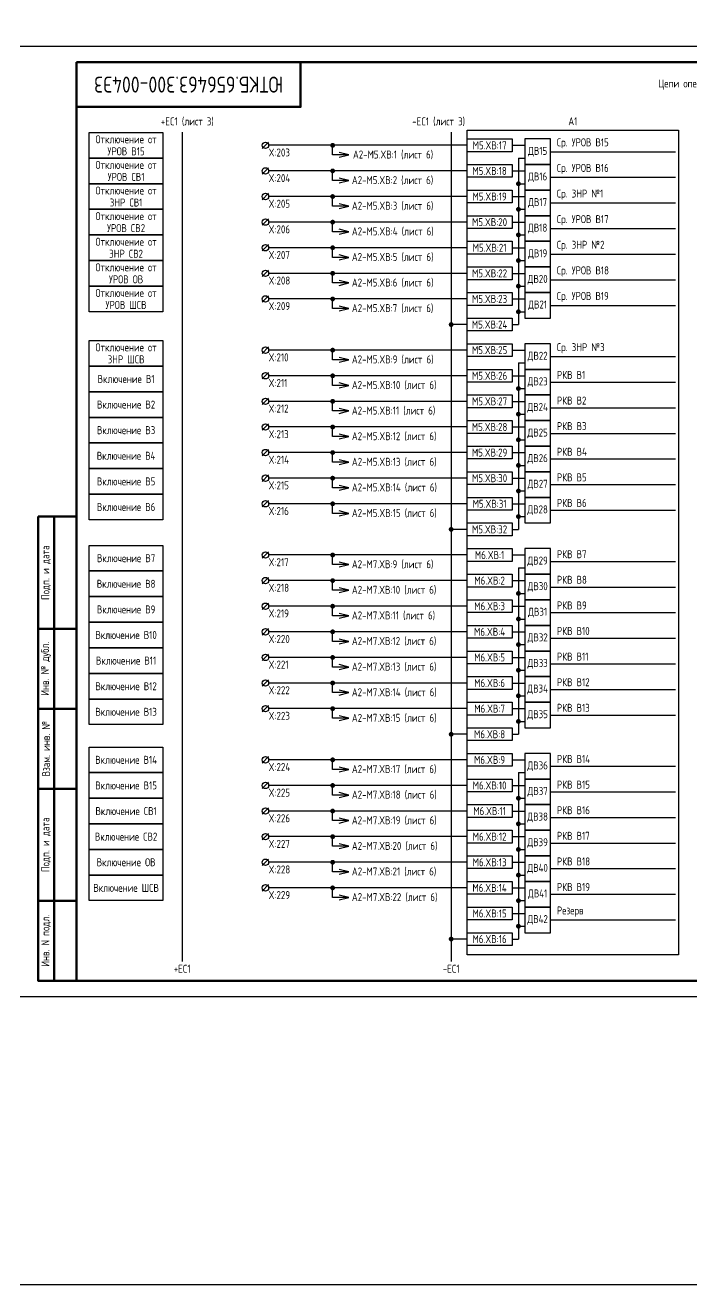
# Model space of a CAD drawing. Header units: millimetres. Extents: x -1612 to 9998, y -90 to 1220.
# Drawn here: x 1264 to 1472.1, y -90 to 303.6 of the extents above; entities that cross this region are included whole.
import ezdxf

# ---------------------------------------------------------------- set-up
doc = ezdxf.new("R2010")
doc.units = ezdxf.units.MM
doc.styles.add('Gost_type_A', font='GOST_A.TTF')

# ---------------------------------------------------------------- blocks, each defined once
blk = doc.blocks.new('Штамп угловой верхний')
at = {"lineweight": 50}
blk.add_lwpolyline([(0, 0), (70, 0), (70, -14), (0, -14)], close=True, dxfattribs=at)
blk = doc.blocks.new('Формат_А3')
blk.add_lwpolyline([(-420, 297), (0, 297), (0, 0), (-420, 0)], close=True)
at = {"lineweight": 50}
blk.add_lwpolyline([(-400, 292), (-5, 292), (-5, 5), (-400, 5)], close=True, dxfattribs=at)
blk = doc.blocks.new('Штамп левый нижний')
at = {"lineweight": 50}
for points in [[(-12, 145), (-7, 145), (-7, 110), (-12, 110)], [(-7, 145), (0, 145), (0, 110), (-7, 110)], [(-12, 110), (-7, 110), (-7, 85), (-12, 85)], [(-7, 110), (0, 110), (0, 85), (-7, 85)], [(-12, 85), (-7, 85), (-7, 60), (-12, 60)], [(-7, 85), (0, 85), (0, 60), (-7, 60)], [(-12, 60), (-7, 60), (-7, 25), (-12, 25)], [(-7, 60), (0, 60), (0, 25), (-7, 25)], [(-12, 25), (-7, 25), (-7, 0), (-12, 0)], [(-7, 25), (0, 25), (0, 0), (-7, 0)]]:
    blk.add_lwpolyline(points, close=True, dxfattribs=at)
at = {"char_height": 2.5, "attachment_point": 5, "rotation": 90, "style": 'Gost_type_A'}
for s, insert, width in [('Подп. и дата', (-9.5, 127.5), 35), ('Инв. № дубл.', (-9.5, 97.5), 25), ('Взам. инв. №', (-9.5, 72.5), 25), ('Подп. и дата', (-9.5, 42.5), 35), ('Инв. N подл.', (-9.5, 12.5), 25)]:
    blk.add_mtext(s, dxfattribs=dict(at, insert=insert, width=width))
blk = doc.blocks.new('POINT')
at = {"const_width": 0.75}
blk.add_lwpolyline([(-0.375, 0, 1), (0.375, 0, 1)], format="xyb", close=True, dxfattribs=at)

msp = doc.modelspace()

# ---------------------------------------------------------------- linework, layer by layer
for p, q in [((1313, 270.17), (1313, 11)), ((1397, 270.17), (1397, 11)), ((1340, 267.02), (1338, 265.02)), ((1402, 266.02), (1340, 266.02)), ((1360, 263.02), (1360, 266.02)), ((1416, 266.02), (1420, 266.02)), ((1428, 264.02), (1467, 264.02)), ((1365, 263.02), (1360, 263.02)), ((1418, 262.02), (1420, 262.02)), ((1418, 262.02), (1418, 210.02)), ((1340, 259.02), (1338, 257.02)), ((1402, 258.02), (1340, 258.02)), ((1360, 255.02), (1360, 258.02)), ((1416, 258.02), (1420, 258.02)), ((1428, 256.02), (1467, 256.02)), ((1365, 255.02), (1360, 255.02)), ((1418, 254.02), (1420, 254.02)), ((1340, 251.02), (1338, 249.02)), ((1402, 250.02), (1340, 250.02)), ((1360, 247.02), (1360, 250.02)), ((1416, 250.02), (1420, 250.02)), ((1428, 248.02), (1467, 248.02)), ((1365, 247.02), (1360, 247.02)), ((1418, 246.02), (1420, 246.02)), ((1340, 243.02), (1338, 241.02)), ((1402, 242.02), (1340, 242.02)), ((1360, 239.02), (1360, 242.02)), ((1416, 242.02), (1420, 242.02)), ((1365, 239.02), (1360, 239.02)), ((1418, 238.02), (1420, 238.02)), ((1428, 240.02), (1467, 240.02)), ((1340, 235.02), (1338, 233.02)), ((1402, 234.02), (1340, 234.02)), ((1360, 231.02), (1360, 234.02)), ((1416, 234.02), (1420, 234.02)), ((1365, 231.02), (1360, 231.02)), ((1418, 230.02), (1420, 230.02)), ((1428, 232.02), (1467, 232.02)), ((1340, 227.02), (1338, 225.02)), ((1402, 226.02), (1340, 226.02)), ((1360, 223.02), (1360, 226.02)), ((1416, 226.02), (1420, 226.02)), ((1365, 223.02), (1360, 223.02)), ((1418, 222.02), (1420, 222.02)), ((1428, 224.02), (1467, 224.02)), ((1340, 219.02), (1338, 217.02)), ((1402, 218.02), (1340, 218.02)), ((1360, 215.02), (1360, 218.02)), ((1416, 218.02), (1420, 218.02)), ((1365, 215.02), (1360, 215.02)), ((1418, 214.02), (1420, 214.02)), ((1428, 216.02), (1467, 216.02)), ((1402, 210.02), (1397, 210.02)), ((1416, 210.02), (1418, 210.02)), ((1340, 203.02), (1338, 201.02)), ((1402, 202.02), (1340, 202.02)), ((1360, 199.02), (1360, 202.02)), ((1416, 202.02), (1420, 202.02)), ((1365, 199.02), (1360, 199.02)), ((1418, 198.02), (1420, 198.02)), ((1418, 198.02), (1418, 146.02)), ((1428, 200.02), (1467, 200.02)), ((1340, 195.02), (1338, 193.02)), ((1402, 194.02), (1340, 194.02)), ((1360, 191.02), (1360, 194.02)), ((1416, 194.02), (1420, 194.02)), ((1365, 191.02), (1360, 191.02)), ((1418, 190.02), (1420, 190.02)), ((1428, 192.02), (1467, 192.02)), ((1340, 187.02), (1338, 185.02)), ((1402, 186.02), (1340, 186.02)), ((1360, 183.02), (1360, 186.02)), ((1416, 186.02), (1420, 186.02)), ((1365, 183.02), (1360, 183.02)), ((1418, 182.02), (1420, 182.02)), ((1428, 184.02), (1467, 184.02)), ((1340, 179.02), (1338, 177.02)), ((1402, 178.02), (1340, 178.02)), ((1360, 175.02), (1360, 178.02)), ((1416, 178.02), (1420, 178.02)), ((1365, 175.02), (1360, 175.02)), ((1418, 174.02), (1420, 174.02)), ((1428, 176.02), (1467, 176.02)), ((1340, 171.02), (1338, 169.02)), ((1402, 170.02), (1340, 170.02)), ((1360, 167.02), (1360, 170.02)), ((1416, 170.02), (1420, 170.02)), ((1365, 167.02), (1360, 167.02)), ((1418, 166.02), (1420, 166.02)), ((1428, 168.02), (1467, 168.02)), ((1340, 163.02), (1338, 161.02)), ((1402, 162.02), (1340, 162.02)), ((1360, 159.02), (1360, 162.02)), ((1416, 162.02), (1420, 162.02)), ((1365, 159.02), (1360, 159.02)), ((1418, 158.02), (1420, 158.02)), ((1428, 160.02), (1467, 160.02)), ((1340, 155.02), (1338, 153.02)), ((1402, 154.02), (1340, 154.02)), ((1360, 151.02), (1360, 154.02)), ((1416, 154.02), (1420, 154.02)), ((1365, 151.02), (1360, 151.02)), ((1418, 150.02), (1420, 150.02)), ((1428, 152.02), (1467, 152.02)), ((1402, 146.02), (1397, 146.02)), ((1416, 146.02), (1418, 146.02)), ((1340, 139.02), (1338, 137.02)), ((1402, 138.02), (1340, 138.02)), ((1360, 135.02), (1360, 138.02)), ((1416, 138.02), (1420, 138.02)), ((1365, 135.02), (1360, 135.02)), ((1418, 134.02), (1420, 134.02)), ((1418, 134.02), (1418, 82.02)), ((1428, 136.02), (1467, 136.02)), ((1340, 131.02), (1338, 129.02)), ((1402, 130.02), (1340, 130.02)), ((1360, 127.02), (1360, 130.02)), ((1416, 130.02), (1420, 130.02)), ((1365, 127.02), (1360, 127.02)), ((1418, 126.02), (1420, 126.02)), ((1428, 128.02), (1467, 128.02)), ((1340, 123.02), (1338, 121.02)), ((1402, 122.02), (1340, 122.02)), ((1360, 119.02), (1360, 122.02)), ((1416, 122.02), (1420, 122.02)), ((1365, 119.02), (1360, 119.02)), ((1428, 120.02), (1467, 120.02)), ((1340, 115.02), (1338, 113.02)), ((1418, 118.02), (1420, 118.02)), ((1402, 114.02), (1340, 114.02)), ((1360, 111.02), (1360, 114.02)), ((1365, 111.02), (1360, 111.02)), ((1416, 114.02), (1420, 114.02)), ((1428, 112.02), (1467, 112.02)), ((1340, 107.02), (1338, 105.02)), ((1418, 110.02), (1420, 110.02)), ((1402, 106.02), (1340, 106.02)), ((1360, 103.02), (1360, 106.02)), ((1365, 103.02), (1360, 103.02)), ((1416, 106.02), (1420, 106.02)), ((1428, 104.02), (1467, 104.02)), ((1340, 99.02), (1338, 97.02)), ((1418, 102.02), (1420, 102.02)), ((1402, 98.02), (1340, 98.02)), ((1360, 95.02), (1360, 98.02)), ((1365, 95.02), (1360, 95.02)), ((1416, 98.02), (1420, 98.02)), ((1428, 96.02), (1467, 96.02)), ((1340, 91.02), (1338, 89.02)), ((1418, 94.02), (1420, 94.02)), ((1402, 90.02), (1340, 90.02)), ((1360, 87.02), (1360, 90.02)), ((1365, 87.02), (1360, 87.02)), ((1416, 90.02), (1420, 90.02)), ((1428, 88.02), (1467, 88.02)), ((1418, 86.02), (1420, 86.02)), ((1402, 82.02), (1397, 82.02)), ((1416, 82.02), (1418, 82.02)), ((1340, 75.02), (1338, 73.02)), ((1402, 74.02), (1340, 74.02)), ((1360, 71.02), (1360, 74.02)), ((1365, 71.02), (1360, 71.02)), ((1416, 74.02), (1420, 74.02)), ((1428, 72.02), (1467, 72.02)), ((1340, 67.02), (1338, 65.02)), ((1418, 70.02), (1420, 70.02)), ((1418, 70.02), (1418, 18.02)), ((1402, 66.02), (1340, 66.02)), ((1360, 63.02), (1360, 66.02)), ((1365, 63.02), (1360, 63.02)), ((1416, 66.02), (1420, 66.02)), ((1428, 64.02), (1467, 64.02)), ((1418, 62.02), (1420, 62.02)), ((1340, 59.02), (1338, 57.02)), ((1402, 58.02), (1340, 58.02)), ((1360, 55.02), (1360, 58.02)), ((1416, 58.02), (1420, 58.02)), ((1428, 56.02), (1467, 56.02)), ((1365, 55.02), (1360, 55.02)), ((1418, 54.02), (1420, 54.02)), ((1340, 51.02), (1338, 49.02)), ((1402, 50.02), (1340, 50.02)), ((1360, 47.02), (1360, 50.02)), ((1416, 50.02), (1420, 50.02)), ((1428, 48.02), (1467, 48.02)), ((1365, 47.02), (1360, 47.02)), ((1418, 46.02), (1420, 46.02)), ((1340, 43.02), (1338, 41.02)), ((1402, 42.02), (1340, 42.02)), ((1360, 39.02), (1360, 42.02)), ((1416, 42.02), (1420, 42.02)), ((1428, 40.02), (1467, 40.02)), ((1365, 39.02), (1360, 39.02)), ((1418, 38.02), (1420, 38.02)), ((1340, 35.02), (1338, 33.02)), ((1402, 34.02), (1340, 34.02)), ((1360, 31.02), (1360, 34.02)), ((1416, 34.02), (1420, 34.02)), ((1428, 32.02), (1467, 32.02)), ((1365, 31.02), (1360, 31.02)), ((1418, 30.02), (1420, 30.02)), ((1416, 26.02), (1420, 26.02)), ((1428, 24.02), (1467, 24.02)), ((1418, 22.02), (1420, 22.02)), ((1402, 18.02), (1397, 18.02)), ((1416, 18.02), (1418, 18.02))]:
    msp.add_line(p, q)
for points in [[(-1612, 1220), (9998.36, 1220), (9998.36, -90), (-1612, -90)], [(1307, 262.02), (1284, 262.02), (1284, 270.02), (1307, 270.02)], [(1402, 270.8), (1468, 270.8), (1468, 13.11), (1402, 13.11)], [(1402, 268.02), (1416, 268.02), (1416, 264.02), (1402, 264.02)], [(1307, 254.02), (1284, 254.02), (1284, 262.02), (1307, 262.02)], [(1402, 260.02), (1416, 260.02), (1416, 256.02), (1402, 256.02)], [(1307, 246.02), (1284, 246.02), (1284, 254.02), (1307, 254.02)], [(1402, 252.02), (1416, 252.02), (1416, 248.02), (1402, 248.02)], [(1307, 238.02), (1284, 238.02), (1284, 246.02), (1307, 246.02)], [(1402, 244.02), (1416, 244.02), (1416, 240.02), (1402, 240.02)], [(1307, 230.02), (1284, 230.02), (1284, 238.02), (1307, 238.02)], [(1402, 236.02), (1416, 236.02), (1416, 232.02), (1402, 232.02)], [(1307, 222.02), (1284, 222.02), (1284, 230.02), (1307, 230.02)], [(1402, 228.02), (1416, 228.02), (1416, 224.02), (1402, 224.02)], [(1307, 214.02), (1284, 214.02), (1284, 222.02), (1307, 222.02)], [(1402, 220.02), (1416, 220.02), (1416, 216.02), (1402, 216.02)], [(1402, 212.02), (1416, 212.02), (1416, 208.02), (1402, 208.02)], [(1307, 197.02), (1284, 197.02), (1284, 205.02), (1307, 205.02)], [(1402, 204.02), (1416, 204.02), (1416, 200.02), (1402, 200.02)], [(1307, 189.02), (1284, 189.02), (1284, 197.02), (1307, 197.02)], [(1402, 196.02), (1416, 196.02), (1416, 192.02), (1402, 192.02)], [(1307, 181.02), (1284, 181.02), (1284, 189.02), (1307, 189.02)], [(1402, 188.02), (1416, 188.02), (1416, 184.02), (1402, 184.02)], [(1307, 173.02), (1284, 173.02), (1284, 181.02), (1307, 181.02)], [(1402, 180.02), (1416, 180.02), (1416, 176.02), (1402, 176.02)], [(1307, 165.02), (1284, 165.02), (1284, 173.02), (1307, 173.02)], [(1402, 172.02), (1416, 172.02), (1416, 168.02), (1402, 168.02)], [(1307, 157.02), (1284, 157.02), (1284, 165.02), (1307, 165.02)], [(1402, 164.02), (1416, 164.02), (1416, 160.02), (1402, 160.02)], [(1307, 149.02), (1284, 149.02), (1284, 157.02), (1307, 157.02)], [(1402, 156.02), (1416, 156.02), (1416, 152.02), (1402, 152.02)], [(1402, 148.02), (1416, 148.02), (1416, 144.02), (1402, 144.02)], [(1307, 133.02), (1284, 133.02), (1284, 141.02), (1307, 141.02)], [(1402, 140.02), (1416, 140.02), (1416, 136.02), (1402, 136.02)], [(1307, 125.02), (1284, 125.02), (1284, 133.02), (1307, 133.02)], [(1402, 132.02), (1416, 132.02), (1416, 128.02), (1402, 128.02)], [(1307, 117.02), (1284, 117.02), (1284, 125.02), (1307, 125.02)], [(1402, 124.02), (1416, 124.02), (1416, 120.02), (1402, 120.02)], [(1307, 109.02), (1284, 109.02), (1284, 117.02), (1307, 117.02)], [(1402, 116.02), (1416, 116.02), (1416, 112.02), (1402, 112.02)], [(1307, 101.02), (1284, 101.02), (1284, 109.02), (1307, 109.02)], [(1402, 108.02), (1416, 108.02), (1416, 104.02), (1402, 104.02)], [(1307, 93.02), (1284, 93.02), (1284, 101.02), (1307, 101.02)], [(1402, 100.02), (1416, 100.02), (1416, 96.02), (1402, 96.02)], [(1307, 85.02), (1284, 85.02), (1284, 93.02), (1307, 93.02)], [(1402, 92.02), (1416, 92.02), (1416, 88.02), (1402, 88.02)], [(1402, 84.02), (1416, 84.02), (1416, 80.02), (1402, 80.02)], [(1307, 70.02), (1284, 70.02), (1284, 78.02), (1307, 78.02)], [(1402, 76.02), (1416, 76.02), (1416, 72.02), (1402, 72.02)], [(1307, 62.02), (1284, 62.02), (1284, 70.02), (1307, 70.02)], [(1402, 68.02), (1416, 68.02), (1416, 64.02), (1402, 64.02)], [(1307, 54.02), (1284, 54.02), (1284, 62.02), (1307, 62.02)], [(1402, 60.02), (1416, 60.02), (1416, 56.02), (1402, 56.02)], [(1307, 46.02), (1284, 46.02), (1284, 54.02), (1307, 54.02)], [(1402, 52.02), (1416, 52.02), (1416, 48.02), (1402, 48.02)], [(1307, 38.02), (1284, 38.02), (1284, 46.02), (1307, 46.02)], [(1402, 44.02), (1416, 44.02), (1416, 40.02), (1402, 40.02)], [(1307, 30.02), (1284, 30.02), (1284, 38.02), (1307, 38.02)], [(1402, 36.02), (1416, 36.02), (1416, 32.02), (1402, 32.02)], [(1402, 28.02), (1416, 28.02), (1416, 24.02), (1402, 24.02)], [(1402, 20.02), (1416, 20.02), (1416, 16.02), (1402, 16.02)]]:
    msp.add_lwpolyline(points, close=True)
at = {"ltscale": 4}
for points in [[(1420, 260.02), (1428, 260.02), (1428, 268.02), (1420, 268.02)], [(1420, 252.02), (1428, 252.02), (1428, 260.02), (1420, 260.02)], [(1420, 244.02), (1428, 244.02), (1428, 252.02), (1420, 252.02)], [(1420, 236.02), (1428, 236.02), (1428, 244.02), (1420, 244.02)], [(1420, 228.02), (1428, 228.02), (1428, 236.02), (1420, 236.02)], [(1420, 220.02), (1428, 220.02), (1428, 228.02), (1420, 228.02)], [(1420, 212.02), (1428, 212.02), (1428, 220.02), (1420, 220.02)], [(1420, 196.02), (1428, 196.02), (1428, 204.02), (1420, 204.02)], [(1420, 188.02), (1428, 188.02), (1428, 196.02), (1420, 196.02)], [(1420, 180.02), (1428, 180.02), (1428, 188.02), (1420, 188.02)], [(1420, 172.02), (1428, 172.02), (1428, 180.02), (1420, 180.02)], [(1420, 164.02), (1428, 164.02), (1428, 172.02), (1420, 172.02)], [(1420, 156.02), (1428, 156.02), (1428, 164.02), (1420, 164.02)], [(1420, 148.02), (1428, 148.02), (1428, 156.02), (1420, 156.02)], [(1420, 132.02), (1428, 132.02), (1428, 140.02), (1420, 140.02)], [(1420, 124.02), (1428, 124.02), (1428, 132.02), (1420, 132.02)], [(1420, 116.02), (1428, 116.02), (1428, 124.02), (1420, 124.02)], [(1420, 108.02), (1428, 108.02), (1428, 116.02), (1420, 116.02)], [(1420, 100.02), (1428, 100.02), (1428, 108.02), (1420, 108.02)], [(1420, 92.02), (1428, 92.02), (1428, 100.02), (1420, 100.02)], [(1420, 84.02), (1428, 84.02), (1428, 92.02), (1420, 92.02)], [(1420, 68.02), (1428, 68.02), (1428, 76.02), (1420, 76.02)], [(1420, 60.02), (1428, 60.02), (1428, 68.02), (1420, 68.02)], [(1420, 52.02), (1428, 52.02), (1428, 60.02), (1420, 60.02)], [(1420, 44.02), (1428, 44.02), (1428, 52.02), (1420, 52.02)], [(1420, 36.02), (1428, 36.02), (1428, 44.02), (1420, 44.02)], [(1420, 28.02), (1428, 28.02), (1428, 36.02), (1420, 36.02)], [(1420, 20.02), (1428, 20.02), (1428, 28.02), (1420, 28.02)]]:
    msp.add_lwpolyline(points, close=True, dxfattribs=at)
for points in [[(1362, 262.27), (1365, 263.02), (1362, 263.77)], [(1362, 254.27), (1365, 255.02), (1362, 255.77)], [(1362, 246.27), (1365, 247.02), (1362, 247.77)], [(1362, 238.27), (1365, 239.02), (1362, 239.77)], [(1362, 230.27), (1365, 231.02), (1362, 231.77)], [(1362, 222.27), (1365, 223.02), (1362, 223.77)], [(1362, 214.27), (1365, 215.02), (1362, 215.77)], [(1362, 198.27), (1365, 199.02), (1362, 199.77)], [(1362, 190.27), (1365, 191.02), (1362, 191.77)], [(1362, 182.27), (1365, 183.02), (1362, 183.77)], [(1362, 174.27), (1365, 175.02), (1362, 175.77)], [(1362, 166.27), (1365, 167.02), (1362, 167.77)], [(1362, 158.27), (1365, 159.02), (1362, 159.77)], [(1362, 150.27), (1365, 151.02), (1362, 151.77)], [(1362, 134.27), (1365, 135.02), (1362, 135.77)], [(1362, 126.27), (1365, 127.02), (1362, 127.77)], [(1362, 118.27), (1365, 119.02), (1362, 119.77)], [(1362, 110.27), (1365, 111.02), (1362, 111.77)], [(1362, 102.27), (1365, 103.02), (1362, 103.77)], [(1362, 94.27), (1365, 95.02), (1362, 95.77)], [(1362, 86.27), (1365, 87.02), (1362, 87.77)], [(1362, 70.27), (1365, 71.02), (1362, 71.77)], [(1362, 62.27), (1365, 63.02), (1362, 63.77)], [(1362, 54.27), (1365, 55.02), (1362, 55.77)], [(1362, 46.27), (1365, 47.02), (1362, 47.77)], [(1362, 38.27), (1365, 39.02), (1362, 39.77)], [(1362, 30.27), (1365, 31.02), (1362, 31.77)]]:
    msp.add_lwpolyline(points)
for centre in [(1339, 266.02), (1339, 258.02), (1339, 250.02), (1339, 242.02), (1339, 234.02), (1339, 226.02), (1339, 218.02), (1339, 202.02), (1339, 194.02), (1339, 186.02), (1339, 178.02), (1339, 170.02), (1339, 162.02), (1339, 154.02), (1339, 138.02), (1339, 130.02), (1339, 122.02), (1339, 114.02), (1339, 106.02), (1339, 98.02), (1339, 90.02), (1339, 74.02), (1339, 66.02), (1339, 58.02), (1339, 50.02), (1339, 42.02), (1339, 34.02)]:
    msp.add_circle(centre, 1)

# ---------------------------------------------------------------- block references
for name, p in [('Формат_А3', (1680, 0)), ('Штамп угловой верхний', (1280, 292)), ('POINT', (1418, 254.02)), ('POINT', (1418, 246.02)), ('POINT', (1418, 238.02)), ('POINT', (1418, 230.02)), ('POINT', (1418, 222.02)), ('POINT', (1418, 214.02)), ('POINT', (1397, 210.02)), ('POINT', (1418, 190.02)), ('POINT', (1418, 182.02)), ('POINT', (1418, 174.02)), ('POINT', (1418, 166.02)), ('POINT', (1418, 158.02)), ('Штамп левый нижний', (1280, 5)), ('POINT', (1418, 150.02)), ('POINT', (1397, 146.02)), ('POINT', (1418, 126.02)), ('POINT', (1418, 118.02)), ('POINT', (1418, 110.02)), ('POINT', (1418, 102.02)), ('POINT', (1418, 94.02)), ('POINT', (1418, 86.02)), ('POINT', (1397, 82.02)), ('POINT', (1418, 62.02)), ('POINT', (1418, 54.02)), ('POINT', (1418, 46.02)), ('POINT', (1418, 38.02)), ('POINT', (1418, 30.02)), ('POINT', (1418, 22.02)), ('POINT', (1397, 18.02))]:
    msp.add_blockref(name, p)
at = {"xscale": -1}
for p in [(1360, 266.02), (1360, 258.02), (1360, 250.02), (1360, 242.02), (1360, 234.02), (1360, 226.02), (1360, 218.02), (1360, 202.02), (1360, 194.02), (1360, 186.02), (1360, 178.02), (1360, 170.02), (1360, 162.02), (1360, 154.02), (1360, 138.02), (1360, 130.02), (1360, 122.02), (1360, 114.02), (1360, 106.02), (1360, 98.02), (1360, 90.02), (1360, 74.02), (1360, 66.02), (1360, 58.02), (1360, 50.02), (1360, 42.02), (1360, 34.02)]:
    msp.add_blockref('POINT', p, dxfattribs=at)
at = {"rotation": 180}
for p in [(1360, 266.02), (1360, 258.02), (1360, 250.02), (1360, 242.02), (1360, 234.02), (1360, 226.02), (1360, 218.02), (1360, 202.02), (1360, 194.02), (1360, 186.02), (1360, 178.02), (1360, 170.02), (1360, 162.02), (1360, 154.02), (1360, 138.02), (1360, 130.02), (1360, 122.02), (1360, 114.02), (1360, 106.02), (1360, 98.02), (1360, 90.02), (1360, 74.02), (1360, 66.02), (1360, 58.02), (1360, 50.02), (1360, 42.02), (1360, 34.02)]:
    msp.add_blockref('POINT', p, dxfattribs=at)

# ---------------------------------------------------------------- texts
at = {"insert": (1315, 285), "char_height": 5, "width": 70, "attachment_point": 5, "rotation": 180, "style": 'Gost_type_A'}
msp.add_mtext('ЮТКБ.656463.300-004Э3', dxfattribs=at)
at = {"char_height": 2.5, "style": 'Gost_type_A'}
for s, insert, width, attachment_point, line_spacing_factor in [('Цепи оперативного тока', (1477.5, 285), 395, 5, 0.9), ('A1', (1435, 272.29), 66, 8, 0.9), ('Отключение от УРОВ B15', (1295.5, 266.02), 23, 5, 0.9), ('A2-M5.XВ:1 (лист 6)', (1366.34, 263.02), 31, 4, 0.8), ('Отключение от УРОВ СB1', (1295.5, 258.02), 23, 5, 0.9), ('A2-M5.XВ:2 (лист 6)', (1366, 255.02), 31, 4, 0.8), ('Отключение от ЗНР СВ1', (1295.5, 250.02), 23, 5, 0.9), ('A2-M5.XВ:3 (лист 6)', (1366, 247.02), 31, 4, 0.8), ('Отключение от УРОВ СB2', (1295.5, 242.02), 23, 5, 0.9), ('A2-M5.XВ:4 (лист 6)', (1366, 239.02), 31, 4, 0.8), ('Отключение от ЗНР СВ2', (1295.5, 234.02), 23, 5, 0.9), ('A2-M5.XВ:5 (лист 6)', (1366, 231.02), 31, 4, 0.8), ('Отключение от УРОВ ОB', (1295.5, 226.02), 23, 5, 0.9), ('A2-M5.XВ:6 (лист 6)', (1366, 223.02), 31, 4, 0.8), ('Отключение от УРОВ ШСB', (1295.5, 218.02), 23, 5, 0.9), ('A2-M5.XВ:7 (лист 6)', (1366, 215.02), 31, 4, 0.8), ('Отключение от ЗНР ШСВ', (1295.5, 201.02), 23, 5, 0.9), ('A2-M5.XВ:9 (лист 6)', (1366, 199.02), 31, 4, 0.8), ('Включение В1', (1295.5, 193.02), 23, 5, 0.9), ('A2-M5.XВ:10 (лист 6)', (1366, 191.02), 31, 4, 0.8), ('Включение В2', (1295.5, 185.02), 23, 5, 0.9), ('A2-M5.XВ:11 (лист 6)', (1366, 183.02), 31, 4, 0.8), ('Включение В3', (1295.5, 177.02), 23, 5, 0.9), ('A2-M5.XВ:12 (лист 6)', (1366, 175.02), 31, 4, 0.8), ('Включение В4', (1295.5, 169.02), 23, 5, 0.9), ('A2-M5.XВ:13 (лист 6)', (1366, 167.02), 31, 4, 0.8), ('Включение В5', (1295.5, 161.02), 23, 5, 0.9), ('A2-M5.XВ:14 (лист 6)', (1366, 159.02), 31, 4, 0.8), ('Включение В6', (1295.5, 153.02), 23, 5, 0.9), ('A2-M5.XВ:15 (лист 6)', (1366, 151.02), 31, 4, 0.8), ('Включение В7', (1295.5, 137.02), 23, 5, 0.9), ('A2-M7.XВ:9 (лист 6)', (1366, 135.02), 31, 4, 0.8), ('Включение В8', (1295.5, 129.02), 23, 5, 0.9), ('A2-M7.XВ:10 (лист 6)', (1366, 127.02), 31, 4, 0.8), ('Включение В9', (1295.5, 121.02), 23, 5, 0.9), ('A2-M7.XВ:11 (лист 6)', (1366, 119.02), 31, 4, 0.8), ('Включение В10', (1295.5, 113.02), 23, 5, 0.9), ('A2-M7.XВ:12 (лист 6)', (1366, 111.02), 31, 4, 0.8), ('Включение В11', (1295.5, 105.02), 23, 5, 0.9), ('A2-M7.XВ:13 (лист 6)', (1366, 103.02), 31, 4, 0.8), ('Включение В12', (1295.5, 97.02), 23, 5, 0.9), ('A2-M7.XВ:14 (лист 6)', (1366, 95.02), 31, 4, 0.8), ('Включение В13', (1295.5, 89.02), 23, 5, 0.9), ('A2-M7.XВ:15 (лист 6)', (1366, 87.02), 31, 4, 0.8), ('Включение В14', (1295.5, 74.02), 23, 5, 0.9), ('A2-M7.XВ:17 (лист 6)', (1366, 71.02), 31, 4, 0.8), ('Включение В15', (1295.5, 66.02), 23, 5, 0.9), ('A2-M7.XВ:18 (лист 6)', (1366, 63.02), 31, 4, 0.8), ('Включение СВ1', (1295.5, 58.02), 23, 5, 0.9), ('A2-M7.XВ:19 (лист 6)', (1366, 55.02), 31, 4, 0.8), ('Включение СВ2', (1295.5, 50.02), 23, 5, 0.9), ('A2-M7.XВ:20 (лист 6)', (1366, 47.02), 31, 4, 0.8), ('Включение ОВ', (1295.5, 42.02), 23, 5, 0.9), ('A2-M7.XВ:21 (лист 6)', (1366, 39.02), 31, 4, 0.8), ('Включение ШСВ', (1295.5, 34.02), 23, 5, 0.9), ('A2-M7.XВ:22 (лист 6)', (1366, 31.02), 31, 4, 0.8)]:
    msp.add_mtext(s, dxfattribs=dict(at, insert=insert, width=width, attachment_point=attachment_point, line_spacing_factor=line_spacing_factor))
for s, insert, width, attachment_point in [('+EC1 (лист 3)', (1314.62, 272), 17.4877, 8), ('-EC1 (лист 3)', (1393.08, 272), 18.5192, 8), ('Ср. УРОВ В15', (1430, 265.02), 35.7119, 7), ('M5.XВ:17', (1409, 266.02), 14, 5), ('Ср. УРОВ В16', (1430, 257.02), 41.1416, 7), ('M5.XВ:18', (1409, 258.02), 14, 5), ('Ср. ЗНР №1', (1430, 249.02), 27.8465, 7), ('M5.XВ:19', (1409, 250.02), 14, 5), ('Ср. УРОВ В17', (1430, 241.02), 27.8465, 7), ('M5.XВ:20', (1409, 242.02), 14, 5), ('Ср. ЗНР №2 ', (1430, 233.02), 33.4848, 7), ('M5.XВ:21', (1409, 234.02), 14, 5), ('M5.XВ:22', (1409, 226.02), 14, 5), ('Ср. УРОВ В18', (1430, 225.02), 35.3544, 7), ('M5.XВ:23', (1409, 218.02), 14, 5), ('Ср. УРОВ В19', (1430, 217.02), 27.8465, 7), ('M5.XВ:24', (1409, 210.02), 14, 5), ('M5.XВ:25', (1409, 202.02), 14, 5), ('Ср. ЗНР №3', (1430, 201.02), 27.8465, 7), ('M5.XВ:26', (1409, 194.02), 14, 5), ('РКВ В1', (1430, 193.02), 27.8465, 7), ('M5.XВ:27', (1409, 186.02), 14, 5), ('РКВ В2', (1430, 185.02), 35.933, 7), ('M5.XВ:28', (1409, 178.02), 14, 5), ('РКВ В3', (1430, 177.02), 41.868, 7), ('M5.XВ:29', (1409, 170.02), 14, 5), ('РКВ В4', (1430, 169.02), 42.9636, 7), ('M5.XВ:30', (1409, 162.02), 14, 5), ('РКВ В5', (1430, 161.02), 40.0707, 7), ('M5.XВ:31', (1409, 154.02), 14, 5), ('РКВ В6', (1430, 153.02), 38, 7), ('M5.XВ:32', (1409, 146.02), 14, 5), ('M6.XВ:1', (1409, 138.02), 14, 5), ('РКВ В7', (1430, 137.02), 29.668, 7), ('M6.XВ:2', (1409, 130.02), 14, 5), ('РКВ В8', (1430, 129.02), 30.6324, 7), ('M6.XВ:3', (1409, 122.02), 14, 5), ('РКВ В9', (1430, 121.02), 30.6324, 7), ('M6.XВ:4', (1409, 114.02), 14, 5), ('РКВ В10', (1430, 113.02), 27.8465, 7), ('M6.XВ:5', (1409, 106.02), 14, 5), ('РКВ В11', (1430, 105.02), 27.8465, 7), ('M6.XВ:6', (1409, 98.02), 14, 5), ('РКВ В12', (1430, 97.02), 27.8465, 7), ('M6.XВ:7', (1409, 90.02), 14, 5), ('РКВ В13', (1430, 89.02), 33.5921, 7), ('M6.XВ:8', (1409, 82.02), 14, 5), ('M6.XВ:9', (1409, 74.02), 14, 5), ('РКВ В14', (1430, 73.02), 27.8465, 7), ('M6.XВ:10', (1409, 66.02), 14, 5), ('РКВ В15', (1430, 65.02), 39.1584, 7), ('M6.XВ:11', (1409, 58.02), 14, 5), ('РКВ В16', (1430, 57.02), 27.8465, 7), ('M6.XВ:12', (1409, 50.02), 14, 5), ('РКВ В17', (1430, 49.02), 36.4793, 7), ('\\pxt4;РКВ В18', (1430, 41.02), 27.8465, 7), ('M6.XВ:13', (1409, 42.02), 14, 5), ('РКВ В19', (1430, 33.02), 35.3878, 7), ('M6.XВ:14', (1409, 34.02), 14, 5), ('Резерв', (1430, 25.02), 27.8465, 7), ('M6.XВ:15', (1409, 26.02), 14, 5), ('M6.XВ:16', (1409, 18.02), 14, 5), ('+EC1', (1313, 10), 20, 2), ('-EC1', (1397, 10), 20, 2)]:
    msp.add_mtext(s, dxfattribs=dict(at, insert=insert, width=width, attachment_point=attachment_point))
at = {"color": 210, "char_height": 2.5, "width": 8, "attachment_point": 1, "line_spacing_factor": 0.9, "style": 'Gost_type_A'}
for s, insert in [('X:203', (1340, 265.02)), ('X:204', (1340, 257.02)), ('X:205', (1340, 249.02)), ('X:206', (1340, 241.02)), ('X:207', (1340, 233.02)), ('X:208', (1340, 225.02)), ('X:209', (1340, 217.02)), ('X:210', (1340, 201.02)), ('X:211', (1340, 193.02)), ('X:212', (1340, 185.02)), ('X:213', (1340, 177.02)), ('X:214', (1340, 169.02)), ('X:215', (1340, 161.02)), ('X:216', (1340, 153.02)), ('X:217', (1340, 137.02)), ('X:218', (1340, 129.02)), ('X:219', (1340, 121.02)), ('X:220', (1340, 113.02)), ('X:221', (1340, 105.02)), ('X:222', (1340, 97.02)), ('X:223', (1340, 89.02)), ('X:224', (1340, 73.02)), ('X:225', (1340, 65.02)), ('X:226', (1340, 57.02)), ('X:227', (1340, 49.02)), ('X:228', (1340, 41.02)), ('X:229', (1340, 33.02))]:
    msp.add_mtext(s, dxfattribs=dict(at, insert=insert))
at = {"color": 3, "char_height": 2.5, "width": 7.9998, "attachment_point": 5, "style": 'Gost_type_A'}
for s, insert in [('ДВ15', (1424, 264.02)), ('ДВ16', (1424, 256.02)), ('ДВ17', (1424, 248.02)), ('ДВ18', (1424, 240.02)), ('ДВ19', (1424, 232.02)), ('ДВ20', (1424, 224.02)), ('ДВ21', (1424, 216.02)), ('ДВ22', (1424, 200.02)), ('ДВ23', (1424, 192.02)), ('ДВ24', (1424, 184.02)), ('ДВ25', (1424, 176.02)), ('ДВ26', (1424, 168.02)), ('ДВ27', (1424, 160.02)), ('ДВ28', (1424, 152.02)), ('ДВ29', (1424, 136.02)), ('ДВ30', (1424, 128.02)), ('ДВ31', (1424, 120.02)), ('ДВ32', (1424, 112.02)), ('ДВ33', (1424, 104.02)), ('ДВ34', (1424, 96.02)), ('ДВ35', (1424, 88.02)), ('ДВ36', (1424, 72.02)), ('ДВ37', (1424, 64.02)), ('ДВ38', (1424, 56.02)), ('ДВ39', (1424, 48.02)), ('ДВ40', (1424, 40.02)), ('ДВ41', (1424, 32.02)), ('ДВ42', (1424, 24.02))]:
    msp.add_mtext(s, dxfattribs=dict(at, insert=insert))

doc.saveas('drawing.dxf')
